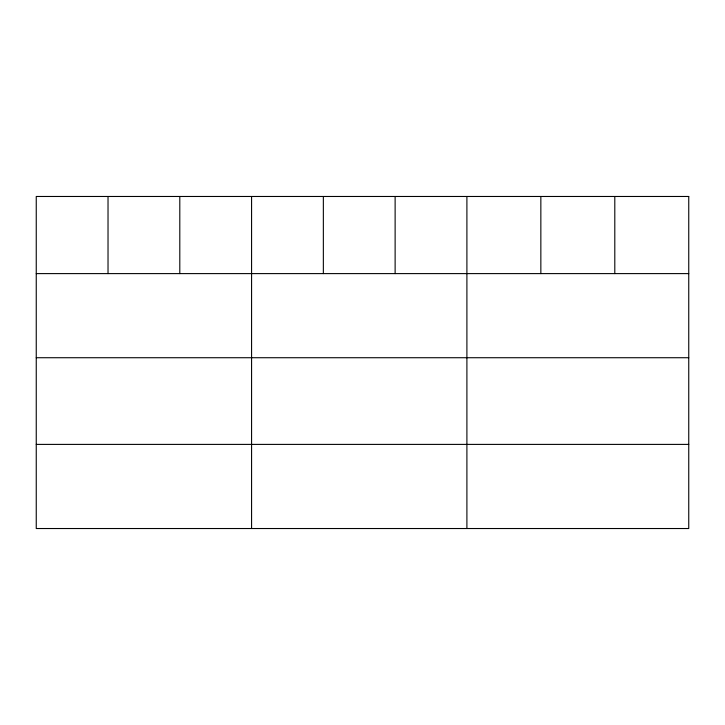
<?xml version="1.0" encoding="UTF-8"?>
<svg xmlns="http://www.w3.org/2000/svg" width="725" height="725" viewBox="0 0 725 725"><rect width="100%" height="100%" fill="white"/><g stroke="black" fill="none" stroke-linecap="round" stroke-linejoin="round"><path stroke-width="1.09" d="M36.25 273.606L688.75 273.606M36.25 357.724L688.75 357.724M36.25 444.398L688.75 444.398M614.8 196.475L614.8 273.606M540.85 196.475L540.85 273.606M466.9 196.475L466.9 528.525M395.125 196.475L395.125 273.606M323.35 196.475L323.35 273.606M251.575 196.475L251.575 528.525M179.8 196.475L179.8 273.606M108.025 196.475L108.025 273.606M688.75 196.475L36.25 196.475L36.25 528.525L688.75 528.525L688.75 196.475"/></g></svg>
